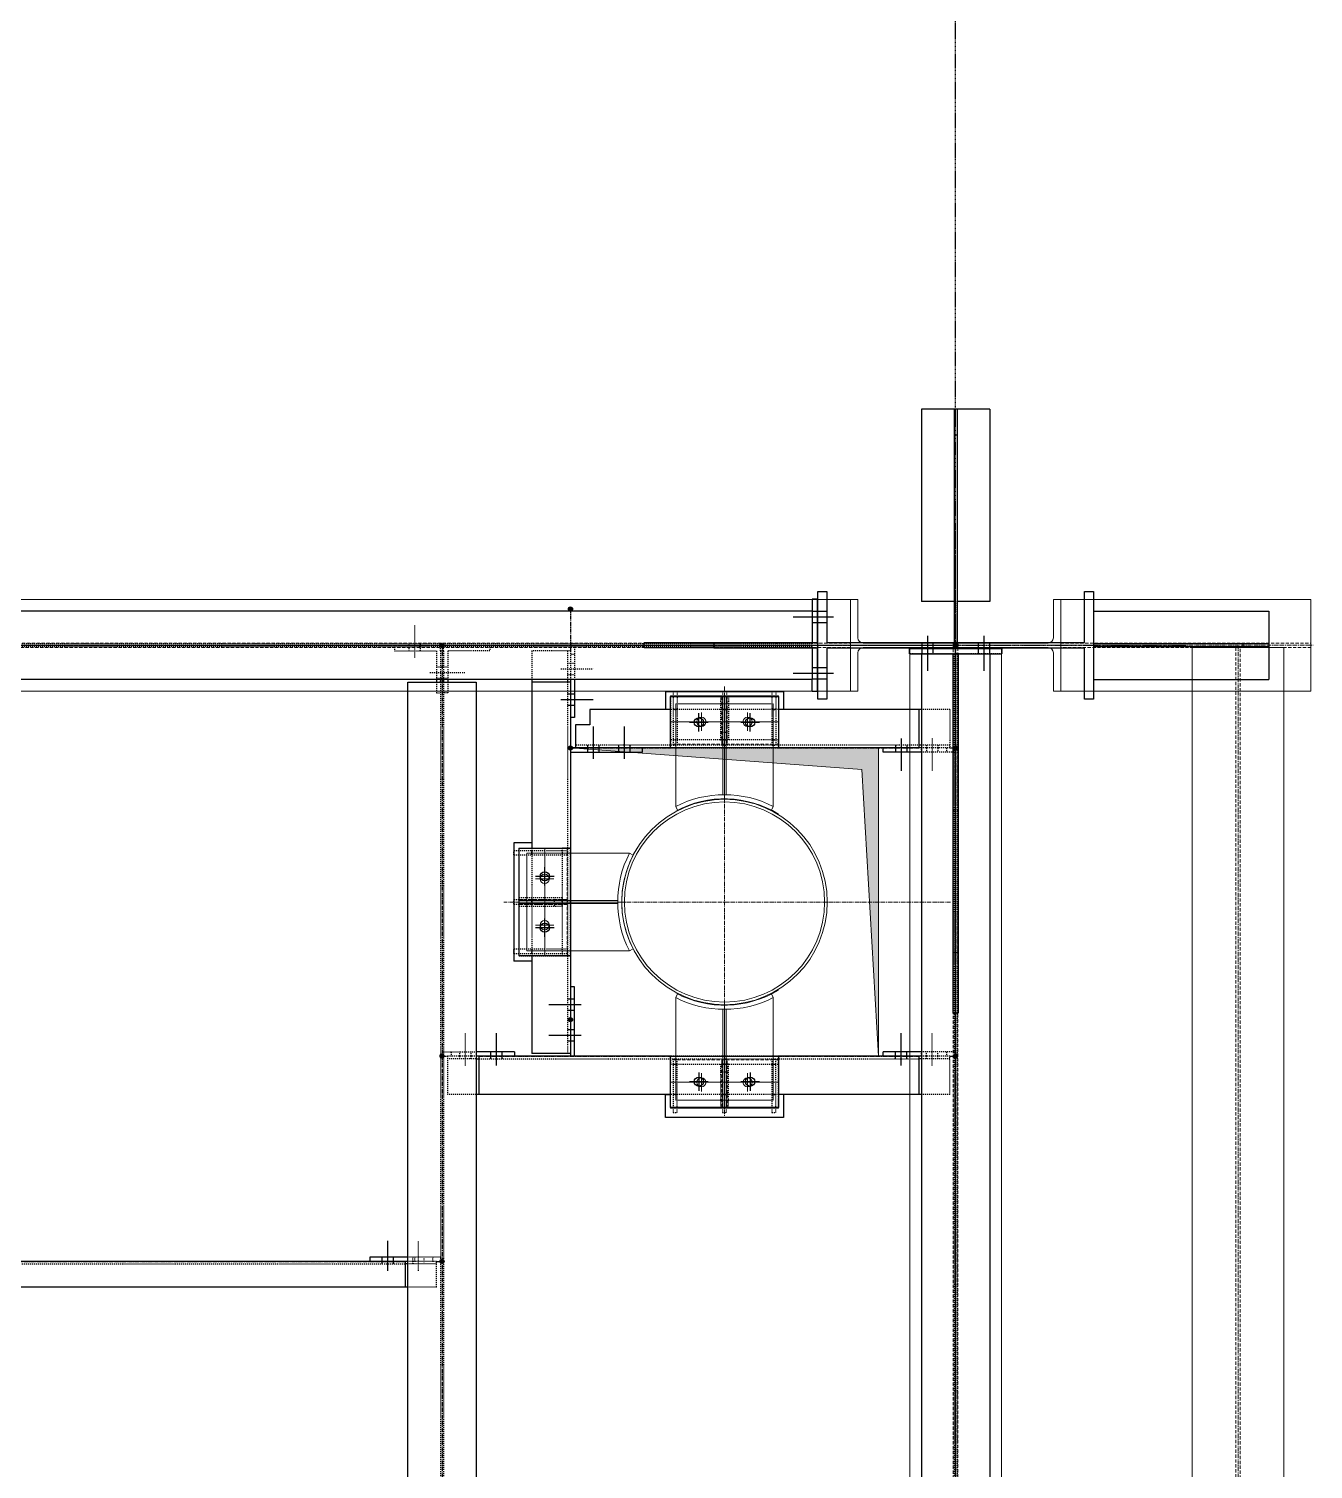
# Model space of a CAD drawing. Header units: millimetres. Extents: x -1319 to 21258, y 11161 to 27532.
# Drawn here: x 15422 to 17923, y 21877 to 24683 of the extents above; entities that cross this region are included whole.
import ezdxf

# ---------------------------------------------------------------- set-up
doc = ezdxf.new("R2010")
doc.units = ezdxf.units.MM
for name, pattern in [('CENTER', [12.7, 7.9375, -1.5875, 1.5875, -1.5875]), ('CENTER2', [1.125, 0.75, -0.125, 0.125, -0.125]), ('DXK_LINE_DOT2', [3.9198, 1.9599, -1.9599]), ('DXK_LINE_DOT5', [7.8785, 2.979, -0.9799, 0.9799, -0.9799, 0.9799, -0.9799]), ('HIDDEN', [9.525, 6.35, -3.175])]:
    doc.linetypes.add(name, pattern=pattern)
for name, color, linetype in [('1', 7, 'Continuous'), ('2', 7, 'Continuous'), ('4', 7, 'Continuous')]:
    doc.layers.add(name, color=color, linetype=linetype)
for name, color, linetype, lineweight in [('CEN', 1, 'CENTER', 9), ('CENETR LINE', 1, 'CENTER2', 9), ('handrail', 11, 'FENCELINE1', 9), ('HIDDEN', 3, 'HIDDEN', 9), ('MAIN OBJECT', 2, 'Continuous', 18), ('STR25', 30, 'Continuous', 5)]:
    doc.layers.add(name, color=color, linetype=linetype, lineweight=lineweight)
doc.linetypes.add('FENCELINE1', pattern='A,0.25,-0.1,[133,ltypeshp.shx,S=0.1,R=0,X=-0.1,Y=0],-0.1,1', length=1.45)

# ---------------------------------------------------------------- blocks, each defined once
blk = doc.blocks.new('A$Cfeb8c868')
at = {"layer": '4', "linetype": 'Continuous'}
for points in [[(10750, 66.7, -1), (10750, 74.7, -1)], [(10500, -4, -1), (10500, 4, -1)], [(11500, -4, -1), (11500, 4, -1)], [(11500, -4, -1), (11500, 4, -1)], [(11500, -4, -1), (11500, 4, -1)], [(10750, -204, -1), (10750, -196, -1)], [(11500, -204, -1), (11500, -196, -1)], [(10750, -733.3, -1), (10750, -725.3, -1)], [(10500, -804, -1), (10500, -796, -1)], [(11500, -804, -1), (11500, -796, -1)], [(10500, -1204, -1), (10500, -1196, -1)]]:
    blk.add_hatch(color=4, dxfattribs=at).paths.add_polyline_path(points)
at = {"layer": '1', "color": 4, "linetype": 'DXK_LINE_DOT2'}
for p, q in [((11497.1, 460), (11497.1, 410)), ((11502.8, 5.4), (11502.8, 85.4)), ((11220.6, 66.6), (11220.6, 5)), ((11768.3, 66.6), (11768.3, -66.6)), ((10447.2, -23.9), (10447.2, 39.1)), ((11220.6, 2.8), (8779.4, 2.8)), ((10436.1, -2.9), (10436.1, 2.8)), ((10458.1, -2.9), (10458.1, 2.8)), ((10895, 5), (11231.6, 5)), ((10895, -5), (10895, 5)), ((11051.2, -5), (11051.2, 5)), ((11150.5, -5), (11150.5, 5)), ((11151.1, 5), (11151.1, -5)), ((11220.6, 5), (11220.6, -5)), ((11230.6, 5), (11230.6, -5)), ((11231.6, 5), (11231.6, -5)), ((11502.8, 5.4), (11497.1, 5.4)), ((11497.1, 5.4), (11502.8, 5.4)), ((11502.8, 5.4), (11502.8, 5.4)), ((11220.6, -2.9), (8779.4, -2.9)), ((10407.1, -2.9), (10407.1, -10.9)), ((10407.1, -10.9), (10489.1, -10.9)), ((10436.1, -10.9), (10436.1, -2.9)), ((10458.1, -10.9), (10458.1, -2.9)), ((10489.1, -10.9), (10489.1, -66.6)), ((10497.1, -10.9), (10497.1, -2.9)), ((10497.1, -10.9), (10497.1, -66.6)), ((10497.1, -10.9), (10502.9, -10.9)), ((10502.9, -10.9), (10502.9, -2.9)), ((10502.9, -10.9), (10502.9, -66.6)), ((10592.9, -10.9), (10510.9, -10.9)), ((10510.9, -10.9), (10510.9, -66.6)), ((10592.9, -2.9), (10592.9, -10.9)), ((10750, -10.9), (10675, -10.9)), ((10675, -10.9), (10675, -66.6)), ((10744.3, -10.9), (10744.3, -66.6)), ((10750, -10.9), (10750, -140.9)), ((10758, -17.8), (10750, -17.8)), ((10758, -2.9), (10758, -66.6)), ((11231.6, -5), (10895, -5)), ((11220.6, -5), (11220.6, -66.6)), ((11410, -16.4), (11410, -6.4)), ((11410, -6.4), (11590, -6.4)), ((11433.4, -16.4), (11410, -16.4)), ((11566.6, -16.4), (11433.4, -16.4)), ((11495, -598.5), (11495, -16.4)), ((11497.1, -16.4), (11497.1, -2720.7)), ((11502.8, -16.4), (11502.8, -2720.7)), ((11505, -16.4), (11505, -598.5)), ((11590, -16.4), (11566.6, -16.4)), ((11590, -6.4), (11590, -16.4)), ((10476.1, -52.9), (10544.1, -52.9)), ((10489.1, -41.9), (10497.1, -41.9)), ((10497.1, -41.9), (10502.9, -41.9)), ((10502.9, -41.9), (10510.9, -41.9)), ((10731.3, -45.8), (10794.3, -45.8)), ((10744.3, -34.8), (10750, -34.8)), ((10750, -34.8), (10758, -34.8)), ((11495, -36.4), (11505, -36.4)), ((10489.1, -63.9), (10497.1, -63.9)), ((10489.1, -71.6), (10489.1, -92.9)), ((10497.1, -63.9), (10502.9, -63.9)), ((10497.1, -71.6), (10497.1, -66.6)), ((10497.1, -71.6), (10497.1, -2928.4)), ((10502.9, -63.9), (10510.9, -63.9)), ((10502.9, -71.6), (10502.9, -66.6)), ((10502.9, -71.6), (10502.9, -2928.4)), ((10510.9, -71.6), (10510.9, -92.9)), ((10744.3, -56.8), (10750, -56.8)), ((10744.3, -71.6), (10744.3, -795)), ((10750, -56.8), (10758, -56.8)), ((10758, -66.6), (10750, -66.6)), ((10489.1, -92.9), (10497.1, -92.9)), ((10510.9, -92.9), (10502.9, -92.9)), ((10945, -100), (10945, -200)), ((10945, -100), (11155, -100)), ((10950, -90), (10950, -90)), ((10950, -90), (10950, -194.2)), ((10950, -90), (10958, -90)), ((10958, -90), (10958, -90)), ((10958, -90), (10958, -194.2)), ((11042, -100), (11042, -184)), ((11042, -100), (11058, -100)), ((11046, -90), (11046, -90)), ((11046, -90), (11046, -194.2)), ((11046, -90), (11054, -90)), ((11054, -90), (11054, -90)), ((11054, -90), (11054, -194.2)), ((11058, -100), (11058, -184)), ((11142, -90), (11142, -90)), ((11142, -90), (11142, -194.2)), ((11142, -90), (11150, -90)), ((11150, -90), (11150, -90)), ((11150, -90), (11150, -194.2)), ((11155, -100), (11155, -200)), ((11155, -125), (10945, -125)), ((11155, -125), (10945, -125)), ((10950, -124.9), (10958, -124.9)), ((10958, -125), (10950, -125)), ((11046, -124.9), (11054, -124.9)), ((11054, -125), (11046, -125)), ((11142, -124.9), (11150, -124.9)), ((11150, -125), (11142, -125)), ((11489.1, -125), (11433.4, -125)), ((11489.1, -125), (11489.1, -200)), ((11155, -194.3), (10760, -194.3)), ((10945, -200), (10945, -184)), ((10945, -184), (10945, -184)), ((11155, -184), (10945, -184)), ((10950, -184.3), (10958, -184.3)), ((10950, -184.3), (10958, -184.3)), ((10950, -194.2), (10958, -194.2)), ((10950, -194.2), (10958, -194.2)), ((11042, -169), (11058, -169)), ((11042, -184), (11058, -184)), ((11046, -184.3), (11054, -184.3)), ((11046, -184.3), (11054, -184.3)), ((11046, -194.2), (11054, -194.2)), ((11046, -194.2), (11054, -194.2)), ((11142, -184.3), (11150, -184.3)), ((11142, -184.3), (11150, -184.3)), ((11142, -194.2), (11150, -194.2)), ((11142, -194.2), (11150, -194.2)), ((11155, -200), (11155, -184)), ((11155, -184), (11155, -184)), ((11489.1, -194.3), (11155, -194.3)), ((11443.2, -194.3), (11443.2, -200)), ((11454.2, -181.3), (11454.2, -244.3)), ((11465.2, -194.3), (11465.2, -200)), ((10945, -200), (11155, -200)), ((11155, -200), (10945, -200)), ((10945, -200), (10945, -200)), ((10945, -200), (11155, -200)), ((11155, -200), (11155, -200)), ((11489.1, -200), (11428.4, -200)), ((11433.4, -208), (11433.4, -200)), ((11497.1, -208), (11433.4, -208)), ((11443.2, -200), (11443.2, -208)), ((11465.2, -200), (11465.2, -208)), ((11482.2, -200), (11482.2, -208)), ((11505, -322.1), (11495, -322.1)), ((10640, -408), (10640, -400)), ((10640, -400), (10640, -400)), ((10744.2, -400), (10640, -400)), ((10640, -408), (10640, -408)), ((10640, -408), (10744.2, -408)), ((10650, -605), (10650, -395)), ((10650, -395), (10750, -395)), ((10674.9, -408), (10674.9, -400)), ((10675, -395), (10675, -605)), ((10675, -395), (10675, -605)), ((10675, -400), (10675, -408)), ((10750, -395), (10734, -395)), ((10734, -395), (10734, -605)), ((10734, -395), (10734, -395)), ((10734.3, -408), (10734.3, -400)), ((10734.3, -408), (10734.3, -400)), ((10744.2, -408), (10744.2, -400)), ((10744.2, -408), (10744.2, -400)), ((10750, -395), (10750, -605)), ((10750, -605), (10750, -395)), ((10750, -605), (10750, -395)), ((10750, -395), (10750, -395)), ((10640, -504), (10640, -496)), ((10640, -496), (10640, -496)), ((10744.2, -496), (10640, -496)), ((10640, -504), (10640, -504)), ((10640, -504), (10744.2, -504)), ((10734, -492), (10650, -492)), ((10650, -508), (10650, -492)), ((10674.9, -504), (10674.9, -496)), ((10675, -496), (10675, -504)), ((10719, -508), (10719, -492)), ((10734, -508), (10734, -492)), ((10734.3, -504), (10734.3, -496)), ((10734.3, -504), (10734.3, -496)), ((10744.2, -504), (10744.2, -496)), ((10744.2, -504), (10744.2, -496)), ((10650, -508), (10734, -508)), ((11495, -506.7), (11505, -506.7)), ((10640, -600), (10640, -592)), ((10640, -592), (10640, -592)), ((10744.2, -592), (10640, -592)), ((10640, -600), (10640, -600)), ((10640, -600), (10744.2, -600)), ((10650, -605), (10750, -605)), ((10674.9, -600), (10674.9, -592)), ((10675, -592), (10675, -600)), ((10750, -605), (10734, -605)), ((10734, -605), (10734, -605)), ((10734.3, -600), (10734.3, -592)), ((10734.3, -600), (10734.3, -592)), ((10744.2, -600), (10744.2, -592)), ((10744.2, -600), (10744.2, -592)), ((10750, -605), (10750, -605)), ((10750, -729.3), (10750, -795)), ((10545.8, -818.7), (10545.8, -755.7)), ((11454.2, -818.7), (11454.2, -755.7)), ((10502.9, -792), (10566.6, -792)), ((10510.8, -800), (10510.8, -875)), ((10571.6, -800), (10510.8, -800)), ((10566.6, -805.7), (10510.8, -805.7)), ((10517.9, -792), (10517.9, -800)), ((10534.8, -800), (10534.8, -792)), ((10534.8, -805.7), (10534.8, -800)), ((10556.8, -800), (10556.8, -792)), ((10556.8, -805.7), (10556.8, -800)), ((10566.6, -792), (10566.6, -800)), ((10571.6, -805.7), (11428.4, -805.7)), ((11155, -800), (10945, -800)), ((11155, -800), (10945, -800)), ((10945, -900), (10945, -800)), ((11155, -800), (10945, -800)), ((10945, -800), (10945, -800)), ((10945, -800), (10945, -816)), ((10950, -805.8), (10950, -910)), ((10950, -805.8), (10958, -805.8)), ((10950, -805.8), (10958, -805.8)), ((10958, -910), (10958, -805.8)), ((11046, -805.8), (11046, -910)), ((11046, -805.8), (11054, -805.8)), ((11046, -805.8), (11054, -805.8)), ((11054, -910), (11054, -805.8)), ((11142, -805.8), (11142, -910)), ((11142, -805.8), (11150, -805.8)), ((11142, -805.8), (11150, -805.8)), ((11150, -910), (11150, -805.8)), ((11155, -900), (11155, -800)), ((11155, -800), (11155, -800)), ((11155, -800), (11155, -816)), ((11489.1, -800), (11428.4, -800)), ((11497.1, -792), (11433.4, -792)), ((11433.4, -800), (11433.4, -792)), ((11489.1, -805.7), (11433.4, -805.7)), ((11443.2, -800), (11443.2, -792)), ((11443.2, -805.7), (11443.2, -800)), ((11465.2, -800), (11465.2, -792)), ((11465.2, -805.7), (11465.2, -800)), ((11482.1, -792), (11482.1, -800)), ((11489.1, -875), (11489.1, -800)), ((11497.1, -792), (11497.1, -800)), ((10945, -816), (11155, -816)), ((10945, -816), (10945, -816)), ((10950, -815.7), (10958, -815.7)), ((10950, -815.7), (10958, -815.7)), ((11058, -816), (11042, -816)), ((11042, -816), (11042, -900)), ((11042, -831), (11058, -831)), ((11046, -815.7), (11054, -815.7)), ((11046, -815.7), (11054, -815.7)), ((11058, -900), (11058, -816)), ((11142, -815.7), (11150, -815.7)), ((11142, -815.7), (11150, -815.7)), ((11155, -816), (11155, -816)), ((10566.6, -875), (10510.8, -875)), ((11155, -875), (10945, -875)), ((11155, -875), (10945, -875)), ((10958, -875), (10950, -875)), ((10950, -875.1), (10958, -875.1)), ((11054, -875), (11046, -875)), ((11046, -875.1), (11054, -875.1)), ((11150, -875), (11142, -875)), ((11142, -875.1), (11150, -875.1)), ((11489.1, -875), (11433.4, -875)), ((11155, -900), (10945, -900)), ((10950, -910), (10958, -910)), ((10950, -910), (10950, -910)), ((10958, -910), (10958, -910)), ((11042, -900), (11058, -900)), ((11046, -910), (11054, -910)), ((11046, -910), (11046, -910)), ((11054, -910), (11054, -910)), ((11142, -910), (11150, -910)), ((11142, -910), (11142, -910)), ((11150, -910), (11150, -910)), ((10454.2, -1218), (10454.2, -1160)), ((9571.6, -1205), (10428.4, -1205)), ((10489.2, -1200), (10428.4, -1200)), ((10497.2, -1192), (10433.4, -1192)), ((10489.2, -1205), (10433.4, -1205)), ((10443.2, -1200), (10443.2, -1192)), ((10443.2, -1205), (10443.2, -1200)), ((10447.2, -1200), (10447.2, -1192)), ((10465.2, -1200), (10465.2, -1192)), ((10465.2, -1205), (10465.2, -1200)), ((10482.2, -1200), (10482.2, -1192)), ((10489.2, -1250), (10489.2, -1200)), ((10497.2, -1192), (10497.2, -1200)), ((10489.2, -1250), (10433.4, -1250))]:
    blk.add_line(p, q, dxfattribs=at)
at = {"layer": '2', "color": 4, "linetype": 'DXK_LINE_DOT5'}
for p, q in [((11500, -10093), (11500, 2072.7)), ((-5632.2, 0), (11949.3, 0))]:
    blk.add_line(p, q, dxfattribs=at)
at = {"layer": '2', "color": 4, "linetype": 'Continuous'}
for p, q in [((11566.6, 460), (11433.4, 460)), ((11433.4, 460), (11433.4, 85.4)), ((11497.1, 460), (11497.1, 5.4)), ((11502.8, 460), (11502.8, 5.4)), ((11566.6, 460), (11566.6, 85.4)), ((11497.1, 410), (11502.8, 410)), ((11220.6, 90), (11220.6, 66.6)), ((11230.6, 90), (11220.6, 90)), ((11230.6, 90), (11230.6, 5)), ((11231.6, -105), (11231.6, 105)), ((11231.6, 105), (11249, 105)), ((11249, 105), (11249, 5.4)), ((11497.1, 85.4), (11433.4, 85.4)), ((11566.6, 85.4), (11502.8, 85.4)), ((11751, 105), (11768.4, 105)), ((11751, 5.4), (11751, 105)), ((11768.4, 105), (11768.4, -105)), ((11220.6, 66.6), (8779.4, 66.6)), ((11220.6, 66.6), (11220.6, 5)), ((11230.6, 66), (11220.6, 66)), ((11230.6, 66), (11220.6, 66)), ((11249, 66), (11231.6, 66)), ((11249, 66), (11231.6, 66)), ((11768.3, 66.6), (12110, 66.6)), ((12110, 66.6), (12110, 2.9)), ((11262, 55), (11184, 55)), ((11262, 55), (11184, 55)), ((11230.6, 44), (11220.6, 44)), ((11230.6, 44), (11220.6, 44)), ((11249, 44), (11231.6, 44)), ((11249, 44), (11231.6, 44)), ((10893.8, -5), (10893.8, 5)), ((11029.4, 5), (10893.8, 5)), ((11231.6, 5), (11029.4, 5)), ((11029.4, 5), (11029.4, -5)), ((11231.6, -5), (11231.6, 5)), ((11249, 5.4), (11751, 5.4)), ((11434, 5.4), (11434, -5.4)), ((11434, 5.4), (11434, -5.4)), ((11434, 5.4), (11434, -5.4)), ((11434, 5.4), (11434, -5.4)), ((11434, 5.4), (11434, -5.4)), ((11434, 5.4), (11434, -5.4)), ((11434, 5.4), (11434, -5.4)), ((11434, 5.4), (11434, -5.4)), ((11434, 5.4), (11434, -5.4)), ((11434, 5.4), (11434, -5.4)), ((11434, 5.4), (11434, -5.4)), ((11434, 5.4), (11434, -5.4)), ((11434, 5.4), (11434, -5.4)), ((11434, 5.4), (11434, -5.4)), ((11445, 18.4), (11445, -49.6)), ((11445, 18.4), (11445, -49.6)), ((11445, 18.4), (11445, -49.6)), ((11445, 18.4), (11445, -49.6)), ((11445, 18.4), (11445, -49.6)), ((11445, 18.4), (11445, -49.6)), ((11445, 18.4), (11445, -49.6)), ((11445, 18.4), (11445, -49.6)), ((11445, 18.4), (11445, -49.6)), ((11445, 18.4), (11445, -49.6)), ((11445, 18.4), (11445, -49.6)), ((11445, 18.4), (11445, -49.6)), ((11445, 18.4), (11445, -49.6)), ((11445, 18.4), (11445, -49.6)), ((11456, 5.4), (11456, -5.4)), ((11456, 5.4), (11456, -5.4)), ((11456, 5.4), (11456, -5.4)), ((11456, 5.4), (11456, -5.4)), ((11456, 5.4), (11456, -5.4)), ((11456, 5.4), (11456, -5.4)), ((11456, 5.4), (11456, -5.4)), ((11456, 5.4), (11456, -5.4)), ((11456, 5.4), (11456, -5.4)), ((11456, 5.4), (11456, -5.4)), ((11456, 5.4), (11456, -5.4)), ((11456, 5.4), (11456, -5.4)), ((11456, 5.4), (11456, -5.4)), ((11456, 5.4), (11456, -5.4)), ((11544, 5.4), (11544, -5.4)), ((11544, 5.4), (11544, -5.4)), ((11544, 5.4), (11544, -5.4)), ((11544, 5.4), (11544, -5.4)), ((11544, 5.4), (11544, -5.4)), ((11544, 5.4), (11544, -5.4)), ((11544, 5.4), (11544, -5.4)), ((11544, 5.4), (11544, -5.4)), ((11544, 5.4), (11544, -5.4)), ((11544, 5.4), (11544, -5.4)), ((11544, 5.4), (11544, -5.4)), ((11544, 5.4), (11544, -5.4)), ((11544, 5.4), (11544, -5.4)), ((11544, 5.4), (11544, -5.4)), ((11555, 18.4), (11555, -49.6)), ((11555, 18.4), (11555, -49.6)), ((11555, 18.4), (11555, -49.6)), ((11555, 18.4), (11555, -49.6)), ((11555, 18.4), (11555, -49.6)), ((11555, 18.4), (11555, -49.6)), ((11555, 18.4), (11555, -49.6)), ((11555, 18.4), (11555, -49.6)), ((11555, 18.4), (11555, -49.6)), ((11555, 18.4), (11555, -49.6)), ((11555, 18.4), (11555, -49.6)), ((11555, 18.4), (11555, -49.6)), ((11555, 18.4), (11555, -49.6)), ((11555, 18.4), (11555, -49.6)), ((11566, 5.4), (11566, -5.4)), ((11566, 5.4), (11566, -5.4)), ((11566, 5.4), (11566, -5.4)), ((11566, 5.4), (11566, -5.4)), ((11566, 5.4), (11566, -5.4)), ((11566, 5.4), (11566, -5.4)), ((11566, 5.4), (11566, -5.4)), ((11566, 5.4), (11566, -5.4)), ((11566, 5.4), (11566, -5.4)), ((11566, 5.4), (11566, -5.4)), ((11566, 5.4), (11566, -5.4)), ((11566, 5.4), (11566, -5.4)), ((11566, 5.4), (11566, -5.4)), ((11566, 5.4), (11566, -5.4)), ((12110, 2.9), (11768.3, 2.8)), ((12060, -2.8), (12060, 2.9)), ((12110, 2.9), (12110, -2.8)), ((11029.4, -5), (10893.8, -5)), ((11029.4, -5), (11231.6, -5)), ((11220.6, -5), (11220.6, -66.6)), ((11230.6, -5), (11230.6, -90)), ((11751, -5.4), (11249, -5.4)), ((11249, -5.4), (11249, -105)), ((11410, -16.4), (11410, -6.4)), ((11410, -6.4), (11590, -6.4)), ((11410, -16.4), (11590, -16.4)), ((11433.4, -16.4), (11433.4, -2720.7)), ((11434, -6.4), (11434, -16.4)), ((11434, -6.4), (11434, -16.4)), ((11434, -6.4), (11434, -16.4)), ((11434, -6.4), (11434, -16.4)), ((11434, -6.4), (11434, -16.4)), ((11434, -6.4), (11434, -16.4)), ((11434, -6.4), (11434, -16.4)), ((11434, -6.4), (11434, -16.4)), ((11434, -6.4), (11434, -16.4)), ((11434, -6.4), (11434, -16.4)), ((11434, -6.4), (11434, -16.4)), ((11434, -6.4), (11434, -16.4)), ((11434, -6.4), (11434, -16.4)), ((11434, -6.4), (11434, -16.4)), ((11456, -6.4), (11456, -16.4)), ((11456, -6.4), (11456, -16.4)), ((11456, -6.4), (11456, -16.4)), ((11456, -6.4), (11456, -16.4)), ((11456, -6.4), (11456, -16.4)), ((11456, -6.4), (11456, -16.4)), ((11456, -6.4), (11456, -16.4)), ((11456, -6.4), (11456, -16.4)), ((11456, -6.4), (11456, -16.4)), ((11456, -6.4), (11456, -16.4)), ((11456, -6.4), (11456, -16.4)), ((11456, -6.4), (11456, -16.4)), ((11456, -6.4), (11456, -16.4)), ((11456, -6.4), (11456, -16.4)), ((11495, -598.5), (11495, -16.4)), ((11495, -16.4), (11505, -16.4)), ((11505, -16.4), (11505, -598.5)), ((11544, -6.4), (11544, -16.4)), ((11544, -6.4), (11544, -16.4)), ((11544, -6.4), (11544, -16.4)), ((11544, -6.4), (11544, -16.4)), ((11544, -6.4), (11544, -16.4)), ((11544, -6.4), (11544, -16.4)), ((11544, -6.4), (11544, -16.4)), ((11544, -6.4), (11544, -16.4)), ((11544, -6.4), (11544, -16.4)), ((11544, -6.4), (11544, -16.4)), ((11544, -6.4), (11544, -16.4)), ((11544, -6.4), (11544, -16.4)), ((11544, -6.4), (11544, -16.4)), ((11544, -6.4), (11544, -16.4)), ((11566, -6.4), (11566, -16.4)), ((11566, -6.4), (11566, -16.4)), ((11566, -6.4), (11566, -16.4)), ((11566, -6.4), (11566, -16.4)), ((11566, -6.4), (11566, -16.4)), ((11566, -6.4), (11566, -16.4)), ((11566, -6.4), (11566, -16.4)), ((11566, -6.4), (11566, -16.4)), ((11566, -6.4), (11566, -16.4)), ((11566, -6.4), (11566, -16.4)), ((11566, -6.4), (11566, -16.4)), ((11566, -6.4), (11566, -16.4)), ((11566, -6.4), (11566, -16.4)), ((11566, -6.4), (11566, -16.4)), ((11566.6, -16.4), (11566.6, -2720.7)), ((11590, -16.4), (11590, -6.4)), ((11751, -105), (11751, -5.4)), ((12110, -2.8), (11768.3, -2.9)), ((12110, -2.8), (12110, -66.6)), ((11262, -55), (11184, -55)), ((11262, -55), (11184, -55)), ((11230.6, -44), (11220.6, -44)), ((11230.6, -44), (11220.6, -44)), ((11249, -44), (11231.6, -44)), ((11249, -44), (11231.6, -44)), ((11220.6, -66.6), (8779.4, -66.6)), ((10433.4, -2928.4), (10433.4, -71.6)), ((10433.4, -71.6), (10566.6, -71.6)), ((10489.1, -66.6), (10489.1, -71.6)), ((10497.1, -66.6), (10497.1, -71.6)), ((10502.9, -66.6), (10502.9, -71.6)), ((10510.9, -66.6), (10510.9, -71.6)), ((10566.6, -71.6), (10566.6, -2928.4)), ((10675, -66.6), (10675, -395)), ((10750, -71.6), (10675, -71.6)), ((10744.3, -66.6), (10744.3, -71.6)), ((10750, -66.6), (10750, -71.6)), ((10750, -71.6), (10750, -395)), ((10758, -66.6), (10758, -140.9)), ((11230.6, -66), (11220.6, -66)), ((11230.6, -66), (11220.6, -66)), ((11220.6, -90), (11220.6, -66.6)), ((11249, -66), (11231.6, -66)), ((11249, -66), (11231.6, -66)), ((11768.3, -66.6), (12110, -66.6)), ((10731.3, -105.8), (10794.3, -105.8)), ((10744.3, -94.8), (10750, -94.8)), ((10750, -94.8), (10758, -94.8)), ((10935, -90), (11165, -90)), ((10935, -90), (10935, -125)), ((10945, -200), (10945, -100)), ((10945, -100), (11155, -100)), ((11155, -100), (11155, -200)), ((11165, -90), (11165, -125)), ((11230.6, -90), (11220.6, -90)), ((11249, -105), (11231.6, -105)), ((11768.4, -105), (11751, -105)), ((10744.3, -116.8), (10750, -116.8)), ((10750, -116.8), (10758, -116.8)), ((10788, -125), (10788, -155)), ((10945, -125), (10788, -125)), ((10945, -125), (10935, -125)), ((11000, -168), (11000, -132)), ((11100, -168), (11100, -132)), ((11433.4, -125), (11155, -125)), ((11165, -125), (11155, -125)), ((11428.4, -125), (11428.4, -200)), ((10758, -140.9), (10750, -140.9)), ((10760, -155), (10760, -200)), ((10788, -155), (10760, -155)), ((10795, -221), (10795, -158)), ((10855, -221), (10855, -158)), ((10982, -150), (11018, -150)), ((11082, -150), (11118, -150)), ((10784, -200), (10784, -194.3)), ((10806, -200), (10806, -194.3)), ((10844, -200), (10844, -194.3)), ((10866, -200), (10866, -194.3)), ((11383.2, -194.3), (11383.2, -200)), ((11394.2, -181.3), (11394.2, -244.3)), ((11405.2, -194.3), (11405.2, -200)), ((11433.4, -194.3), (11428.4, -194.3)), ((10760, -200), (10750, -200)), ((10750, -208), (10890, -208)), ((10945, -200), (10760, -200)), ((10784, -208), (10784, -200)), ((10806, -208), (10806, -200)), ((10844, -208), (10844, -200)), ((10866, -208), (10866, -200)), ((10890, -208), (10890, -200)), ((11155, -200), (10945, -200)), ((11428.4, -200), (11155, -200)), ((11359.1, -208), (11359.1, -200)), ((11433.4, -208), (11359.1, -208)), ((11383.2, -200), (11383.2, -208)), ((11405.2, -200), (11405.2, -208)), ((11433.4, -200), (11428.4, -200)), ((10640, -385), (10640, -615)), ((10675, -385), (10640, -385)), ((10675, -385), (10675, -395)), ((10650, -605), (10650, -395)), ((10650, -395), (10750, -395)), ((10750, -395), (10750, -605)), ((10700, -468), (10700, -432)), ((10718, -450), (10682, -450)), ((10700, -568), (10700, -532)), ((10718, -550), (10682, -550)), ((10675, -615), (10640, -615)), ((10750, -605), (10650, -605)), ((10675, -605), (10675, -615)), ((10675, -605), (10675, -795)), ((10750, -605), (10750, -795)), ((11495, -716.6), (11495, -598.5)), ((11505, -598.5), (11495, -598.5)), ((11505, -598.5), (11505, -716.6)), ((10758, -665), (10750, -665)), ((10758, -800), (10758, -665)), ((10771, -700), (10708, -700)), ((10750, -689), (10744.3, -689)), ((10758, -689), (10750, -689)), ((10750, -711), (10744.3, -711)), ((10758, -711), (10750, -711)), ((11505, -716.6), (11495, -716.6)), ((10605.8, -818.7), (10605.8, -755.7)), ((10750, -749), (10744.3, -749)), ((10758, -749), (10750, -749)), ((11394.2, -818.7), (11394.2, -755.7)), ((10771, -760), (10708, -760)), ((10750, -771), (10744.3, -771)), ((10758, -771), (10750, -771)), ((10640.9, -792), (10566.6, -792)), ((10571.6, -800), (10566.6, -800)), ((10566.6, -805.7), (10571.6, -805.7)), ((10945, -800), (10571.6, -800)), ((10571.6, -800), (10571.6, -875)), ((10594.8, -800), (10594.8, -792)), ((10594.8, -805.7), (10594.8, -800)), ((10616.8, -800), (10616.8, -792)), ((10616.8, -805.7), (10616.8, -800)), ((10640.9, -792), (10640.9, -800)), ((10750, -795), (10675, -795)), ((10750, -795), (10750, -800)), ((10945, -900), (10945, -800)), ((10945, -800), (11155, -800)), ((11428.4, -800), (11155, -800)), ((11155, -800), (11155, -900)), ((11433.4, -792), (11359.1, -792)), ((11359.1, -800), (11359.1, -792)), ((11383.2, -800), (11383.2, -792)), ((11383.2, -805.7), (11383.2, -800)), ((11405.2, -800), (11405.2, -792)), ((11405.2, -805.7), (11405.2, -800)), ((11428.4, -800), (11428.4, -875)), ((11433.4, -800), (11428.4, -800)), ((11433.4, -805.7), (11428.4, -805.7)), ((11000, -832), (11000, -868)), ((11100, -832), (11100, -868)), ((11018, -850), (10982, -850)), ((11118, -850), (11082, -850)), ((10945, -875), (10566.6, -875)), ((10935, -920), (10935, -875)), ((10935, -875), (10945, -875)), ((11433.4, -875), (11155, -875)), ((11165, -875), (11155, -875)), ((11165, -875), (11165, -920)), ((11165, -920), (10935, -920)), ((11155, -900), (10945, -900)), ((10394.2, -1218), (10394.2, -1160)), ((10428.4, -1200), (9571.6, -1200)), ((10433.4, -1192), (10359.2, -1192)), ((10359.2, -1192), (10359.2, -1200)), ((10383.2, -1200), (10383.2, -1192)), ((10383.2, -1205), (10383.2, -1200)), ((10405.2, -1200), (10405.2, -1192)), ((10405.2, -1205), (10405.2, -1200)), ((10428.4, -1200), (10428.4, -1250)), ((10433.4, -1200), (10428.4, -1200)), ((10433.4, -1205), (10428.4, -1205)), ((10433.4, -1250), (9566.6, -1250))]:
    blk.add_line(p, q, dxfattribs=at)
for centre in [(11000, -150), (11100, -150), (10700, -450), (10700, -550), (11000, -850), (11100, -850)]:
    blk.add_circle(centre, 9, dxfattribs=at)
at = {"layer": '4', "color": 4, "linetype": 'CENTER'}
for p, q in [((10750, 70.7), (10750, -10.9)), ((8500, 0), (11500, 0)), ((11500, 0), (11500, 0)), ((11500, 0), (11500, -3000)), ((10500, 0), (10500, -3000)), ((10750, -140.9), (10750, -395)), ((10750, -200), (10945, -200)), ((11155, -200), (11428.4, -200)), ((11489.1, -200), (11500, -200)), ((10750, -605), (10750, -729.3)), ((10500, -800), (10510.8, -800)), ((10571.6, -800), (10945, -800)), ((11155, -800), (11428.4, -800)), ((11489.1, -800), (11500, -800)), ((9571.6, -1200), (10428.4, -1200)), ((10489.2, -1200), (10500, -1200))]:
    blk.add_line(p, q, dxfattribs=at)
at = {"layer": '4', "color": 4, "linetype": 'Continuous'}
for centre in [(10750, 70.7), (10500, 0), (11500, 0), (11500, 0), (11500, 0), (10750, -200), (11500, -200), (10750, -729.3), (10500, -800), (11500, -800), (10500, -1200)]:
    blk.add_circle(centre, 4, dxfattribs=at)
blk = doc.blocks.new('A$C8184bacf')
at = {"layer": 'MAIN OBJECT'}
h = blk.add_hatch(color=1, dxfattribs=at)
h.dxf.hatch_style = 1
h.paths.add_polyline_path([(10750, -200), (11350, -200), (11350, -800), (11317.5, -241.8)])
at = {"layer": 'CEN', "color": 1}
for p, q in [((11500, 235.7, 448149754.1), (11500, -235.7, 448149754.1)), ((0, 0, 448149755.6), (11500, 0, 448149755.6)), ((200.3, 0, 448149754.8), (11299.7, 0, 448149754.8)), ((11735.7, 0, 448149754.1), (11264.3, 0, 448149754.1)), ((11500, 0, 448149755.6), (11500, -10000, 448149755.6)), ((11700.3, 0, 448149754.8), (12196.4, 0, 448149754.8)), ((12050, 0, 448149754.8), (12050, -9995.6, 448149754.8)), ((11050, -80, 448149754.8), (11050, -920, 448149754.8)), ((11490, -500, 448149754.8), (10620, -500, 448149754.8))]:
    blk.add_line(p, q, dxfattribs=at)
blk.add_circle((11500, 0, 448149754.1), 5, dxfattribs=at)
at = {"layer": 'CENETR LINE', "color": 1}
for p, q in [((11050, -305.4, 500708366.6), (11050, -98.7, 503425622.7)), ((11005, -130.9, 448149754.8), (11005, -166.9, 448149754.8)), ((11005, -130.9, 448149754.8), (11005, -166.9, 448149754.8)), ((11095, -130.9, 448149754.8), (11095, -166.9, 448149754.8)), ((11095, -130.9, 448149754.8), (11095, -166.9, 448149754.8)), ((10945, -148.9, 450867010.9), (11155, -148.9, 450867010.9)), ((10952, -148.9, 450867010.9), (11148, -148.9, 450867010.9)), ((11023, -148.9, 448149754.8), (10987, -148.9, 448149754.8)), ((11133, -148.9, 450867010.9), (11077, -148.9, 448149754.8)), ((10699.9, -605, 448149754.8), (10699.9, -395, 448149754.8)), ((10699.9, -598, 448149754.8), (10699.9, -402, 448149754.8)), ((10699.9, -417, 448149754.8), (10699.9, -473, 445432498.8)), ((10681.9, -455, 445432498.8), (10717.9, -455, 445432498.8)), ((10681.9, -455, 445432498.8), (10717.9, -455, 445432498.8)), ((10856.4, -500, 497991110.6), (10649.7, -500, 500708366.6)), ((10699.9, -527, 445432498.8), (10699.9, -563, 445432498.8)), ((10681.9, -545, 445432498.8), (10717.9, -545, 445432498.8)), ((10681.9, -545, 445432498.8), (10717.9, -545, 445432498.8)), ((11050, -694.6, 500708366.6), (11050, -901.3, 503425622.7)), ((11005, -869.1, 448149754.8), (11005, -833.1, 448149754.8)), ((11005, -869.1, 448149754.8), (11005, -833.1, 448149754.8)), ((11095, -869.1, 448149754.8), (11095, -833.1, 448149754.8)), ((11095, -869.1, 448149754.8), (11095, -833.1, 448149754.8)), ((10945, -851.1, 450867010.9), (11155, -851.1, 450867010.9)), ((10952, -851.1, 450867010.9), (11148, -851.1, 450867010.9)), ((11023, -851.1, 448149754.8), (10987, -851.1, 448149754.8)), ((11133, -851.1, 450867010.9), (11077, -851.1, 448149754.8))]:
    blk.add_line(p, q, dxfattribs=at)
at = {"layer": 'handrail', "color": 1}
for p, q in [((11500, 0), (0, 0)), ((11500, -3895), (11500, 0))]:
    blk.add_line(p, q, dxfattribs=at)
at = {"layer": 'HIDDEN', "color": 1}
for p, q in [((204.7, 4.4, 448149755.6), (11295.3, 4.4, 448149755.6)), ((11295.3, 4.4, 448149755.6), (11295.3, -4.4, 448149755.6)), ((11704.7, -4.4, 448149754.8), (11704.7, 4.4, 448149754.8)), ((11704.7, 4.4, 448149754.8), (12192, 4.4, 448149754.8)), ((12192, 4.4, 448149754.8), (12192, -4.4, 448149754.8)), ((11295.3, -4.4, 448149755.6), (204.7, -4.4, 448149755.6)), ((11495.6, -9995.6, 448149754.8), (11495.6, -4.4, 448149754.8)), ((11495.6, -4.4, 448149754.8), (11504.4, -4.4, 448149754.8)), ((11504.4, -4.4, 448149754.8), (11504.4, -9995.6, 448149754.8)), ((12192, -4.4, 448149754.8), (11704.7, -4.4, 448149754.8)), ((12054.4, -4.4, 448149754.8), (12045.6, -4.4, 448149754.8)), ((12045.6, -4.4, 448149754.8), (12045.6, -9995.6, 448149754.8)), ((12054.4, -9995.6, 448149754.8), (12054.4, -4.4, 448149754.8)), ((11045, -192.7, 448149754.8), (11045, -98.7, 448149754.8)), ((11055, -98.7, 448149754.8), (11055, -192.7, 448149754.8)), ((11155, -192.7, 450867010.9), (10945, -192.7, 450867010.9)), ((10743.7, -395, 448149754.8), (10743.7, -605, 448149754.8)), ((10649.7, -495, 445432498.8), (10743.7, -495, 445432498.8)), ((10743.7, -505, 445432498.8), (10649.7, -505, 445432498.8)), ((11155, -807.3, 450867010.9), (10945, -807.3, 450867010.9)), ((11045, -807.3, 448149754.8), (11045, -901.3, 448149754.8)), ((11055, -901.3, 448149754.8), (11055, -807.3, 448149754.8))]:
    blk.add_line(p, q, dxfattribs=at)
at = {"layer": 'MAIN OBJECT', "color": 1}
for p, q in [((204.7, 89.4, 448149755.6), (11295.3, 89.4, 448149755.6)), ((11295.3, -89.4, 448149754.1), (11295.3, 89.4, 448149754.1)), ((11295.3, 89.4, 448149754.1), (11309.6, 89.4, 448149754.1)), ((11295.3, 89.4, 448149755.6), (11295.3, -89.4, 448149755.6)), ((11309.6, 89.4, 448149754.1), (11309.6, 14.6, 448149754.1)), ((11690.4, 14.6, 448149754.1), (11690.4, 89.4, 448149754.1)), ((11690.4, 89.4, 448149754.1), (11704.7, 89.4, 448149754.1)), ((11704.7, -89.4, 448149754.8), (11704.7, 89.4, 448149754.8)), ((11704.7, 89.4, 448149754.8), (12192, 89.4, 448149754.8)), ((11704.7, 89.4, 448149754.1), (11704.7, -89.4, 448149754.1)), ((12192, 89.4, 448149754.8), (12192, -89.4, 448149754.8)), ((11319.8, 4.4, 448149754.1), (11680.2, 4.4, 448149754.1)), ((11309.6, -14.6, 448149754.1), (11309.6, -89.4, 448149754.1)), ((11680.2, -4.4, 448149754.1), (11319.8, -4.4, 448149754.1)), ((11410.6, -9995.6, 448149754.8), (11410.6, -4.4, 448149754.8)), ((11410.6, -4.4, 448149754.8), (11589.4, -4.4, 448149754.8)), ((11589.4, -4.4, 448149754.8), (11589.4, -9995.6, 448149754.8)), ((11690.4, -89.4, 448149754.1), (11690.4, -14.6, 448149754.1)), ((12139.4, -4.4, 448149754.8), (11960.6, -4.4, 448149754.8)), ((11960.6, -4.4, 448149754.8), (11960.6, -9995.6, 448149754.8)), ((12139.4, -9995.6, 448149754.8), (12139.4, -4.4, 448149754.8)), ((11295.3, -89.4, 448149755.6), (204.7, -89.4, 448149755.6)), ((11309.6, -89.4, 448149754.1), (11295.3, -89.4, 448149754.1)), ((11704.7, -89.4, 448149754.1), (11690.4, -89.4, 448149754.1)), ((12192, -89.4, 448149754.8), (11704.7, -89.4, 448149754.8)), ((11317.5, -241.8, 450867010.9), (10750, -200, 450867010.9)), ((10750, -800, 450867010.9), (10750, -200, 450867010.9)), ((10750, -200, 450867010.9), (11350, -200, 450867010.9)), ((11350, -200, 450867010.9), (11350, -800, 450867010.9)), ((11350, -800, 450867010.9), (11317.5, -241.8, 450867010.9)), ((11350, -800, 450867010.9), (10750, -800, 450867010.9))]:
    blk.add_line(p, q, dxfattribs=at)
at = {"layer": 'MAIN OBJECT', "color": 1, "ltscale": 10}
for p, q in [((11047, -291, 504899605.7), (11047, -98.7, 503425622.7)), ((11053, -291, 504899613.2), (11053, -98.7, 503425622.7)), ((10955, -113.9, 445432498.8), (10955, -313.8, 443675299)), ((11145, -113.9, 445432498.8), (10955, -113.9, 445432498.8)), ((11055, -113.9, 442715242.7), (11045, -113.9, 442715242.7)), ((11145, -313.9, 443675014.5), (11145, -113.9, 445432498.8)), ((10955, -313.8, 450867010.9), (10958.7, -321, 450867010.9)), ((11145, -313.8, 450867010.9), (11141.4, -321, 450867010.9)), ((10864.9, -405, 440957758.4), (10664.9, -405, 442715242.7)), ((10664.9, -405, 442715242.7), (10664.9, -595, 442715242.7)), ((10864.8, -405, 448149754.8), (10872, -408.6, 448149754.8)), ((10842, -497, 502182357.2), (10649.7, -497, 500708366.6)), ((10842, -503, 502182349.7), (10649.7, -503, 500708366.6)), ((10664.9, -495, 439997986.7), (10664.9, -505, 439997986.7)), ((10664.9, -595, 442715242.7), (10864.8, -595, 440958042.9)), ((10864.8, -595, 448149754.8), (10872, -591.3, 448149754.8)), ((10955, -686.2, 450867010.9), (10958.7, -679, 450867010.9)), ((10955, -886.1, 445432498.8), (10955, -686.2, 443675299)), ((11145, -686.2, 450867010.9), (11141.4, -679, 450867010.9)), ((11145, -686.1, 443675014.5), (11145, -886.1, 445432498.8)), ((11047, -709, 504899605.7), (11047, -901.3, 503425622.7)), ((11053, -709, 504899613.2), (11053, -901.3, 503425622.7)), ((11145, -886.1, 445432498.8), (10955, -886.1, 445432498.8)), ((11055, -886.1, 442715242.7), (11045, -886.1, 442715242.7))]:
    blk.add_line(p, q, dxfattribs=at)
at = {"layer": 'MAIN OBJECT', "color": 1}
for centre, radius in [((11005, -148.9, 448149754.8), 9), ((11095, -148.9, 448149754.8), 9), ((11050, -500, 448149754.8), 200), ((11050, -500, 448149754.8), 194.9), ((10699.9, -455, 445432498.8), 9), ((10699.9, -545, 445432498.8), 9), ((11005, -851.1, 448149754.8), 9), ((11095, -851.1, 448149754.8), 9)]:
    blk.add_circle(centre, radius, dxfattribs=at)
at = {"layer": 'MAIN OBJECT', "color": 1, "ltscale": 10}
for centre, radius in [((11005, -148.9, 448149754.8), 8.95), ((11095, -148.9, 448149754.8), 9), ((10699.9, -455, 445432498.8), 9), ((10699.9, -545, 445432498.8), 8.95), ((11005, -851.1, 448149754.8), 8.95), ((11095, -851.1, 448149754.8), 9)]:
    blk.add_circle(centre, radius, dxfattribs=at)
at = {"layer": 'MAIN OBJECT', "color": 1}
for centre, start, end in [((11319.8, 14.6, 448149754.1), 180, 270), ((11680.2, 14.6, 448149754.1), 270, 0), ((11319.8, -14.6, 448149754.1), 90, 180), ((11680.2, -14.6, 448149754.1), 0, 90)]:
    blk.add_arc(centre, 10.2, start, end, dxfattribs=at)
at = {"layer": 'MAIN OBJECT', "color": 1, "ltscale": 10}
for centre, radius, start, end in [((11050, -500, 450867010.9), 209, 62.9535, 117.0261), ((11050, -500, 450867010.9), 201, 58.4956, 118.1955), ((11051, -500, 448149754.8), 209, 152.9535, 207.0261), ((11051, -500, 448149754.8), 201, 148.4956, 208.1955), ((11050, -500, 450867010.9), 201, 241.8045, 301.5044), ((11050, -500, 450867010.9), 209, 242.9739, 297.0465)]:
    blk.add_arc(centre, radius, start, end, dxfattribs=at)
at = {"layer": 'STR25', "color": 1}
for p, q in [((11155, -98.7, 450867010.9), (10945, -98.7, 450867010.9)), ((10945, -98.7, 450867010.9), (10945, -198.9, 450867010.9)), ((11155, -98.7, 450867010.9), (11155, -198.9, 450867010.9)), ((11155, -198.9, 450867010.9), (10945, -198.9, 450867010.9)), ((10649.7, -395, 448149754.8), (10649.7, -605, 448149754.8)), ((10649.7, -395, 448149754.8), (10749.9, -395, 448149754.8)), ((10749.9, -395, 448149754.8), (10749.9, -605, 448149754.8)), ((10649.7, -605, 448149754.8), (10749.9, -605, 448149754.8)), ((11155, -801.1, 450867010.9), (10945, -801.1, 450867010.9)), ((10945, -901.3, 450867010.9), (10945, -801.1, 450867010.9)), ((11155, -901.3, 450867010.9), (11155, -801.1, 450867010.9)), ((11155, -901.3, 450867010.9), (10945, -901.3, 450867010.9))]:
    blk.add_line(p, q, dxfattribs=at)

msp = doc.modelspace()

# ---------------------------------------------------------------- block references
for name in ['A$C8184bacf', 'A$Cfeb8c868']:
    msp.add_blockref(name, (5726.8, 23482))

doc.saveas('drawing.dxf')
